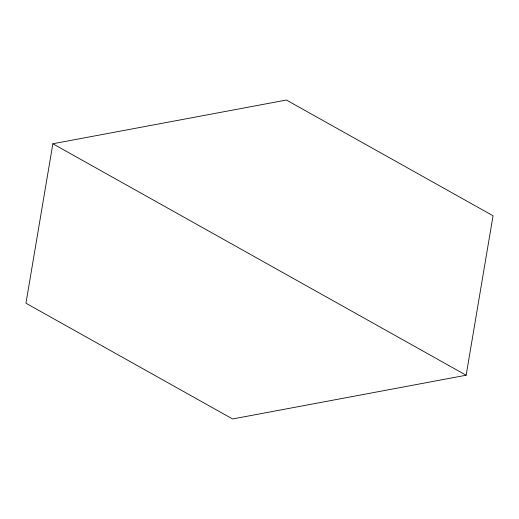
<?xml version="1.0" encoding="UTF-8"?>
<svg xmlns="http://www.w3.org/2000/svg" width="519" height="519" viewBox="0 0 519 519"><rect width="100%" height="100%" fill="white"/><g stroke="black" fill="none" stroke-linecap="round" stroke-linejoin="round"><path stroke-width="0.78" d="M52.854 143.769L25.95 303.232L232.603 418.963L466.146 375.231L493.05 215.768L286.397 100.037L52.854 143.769L466.146 375.231"/></g></svg>
